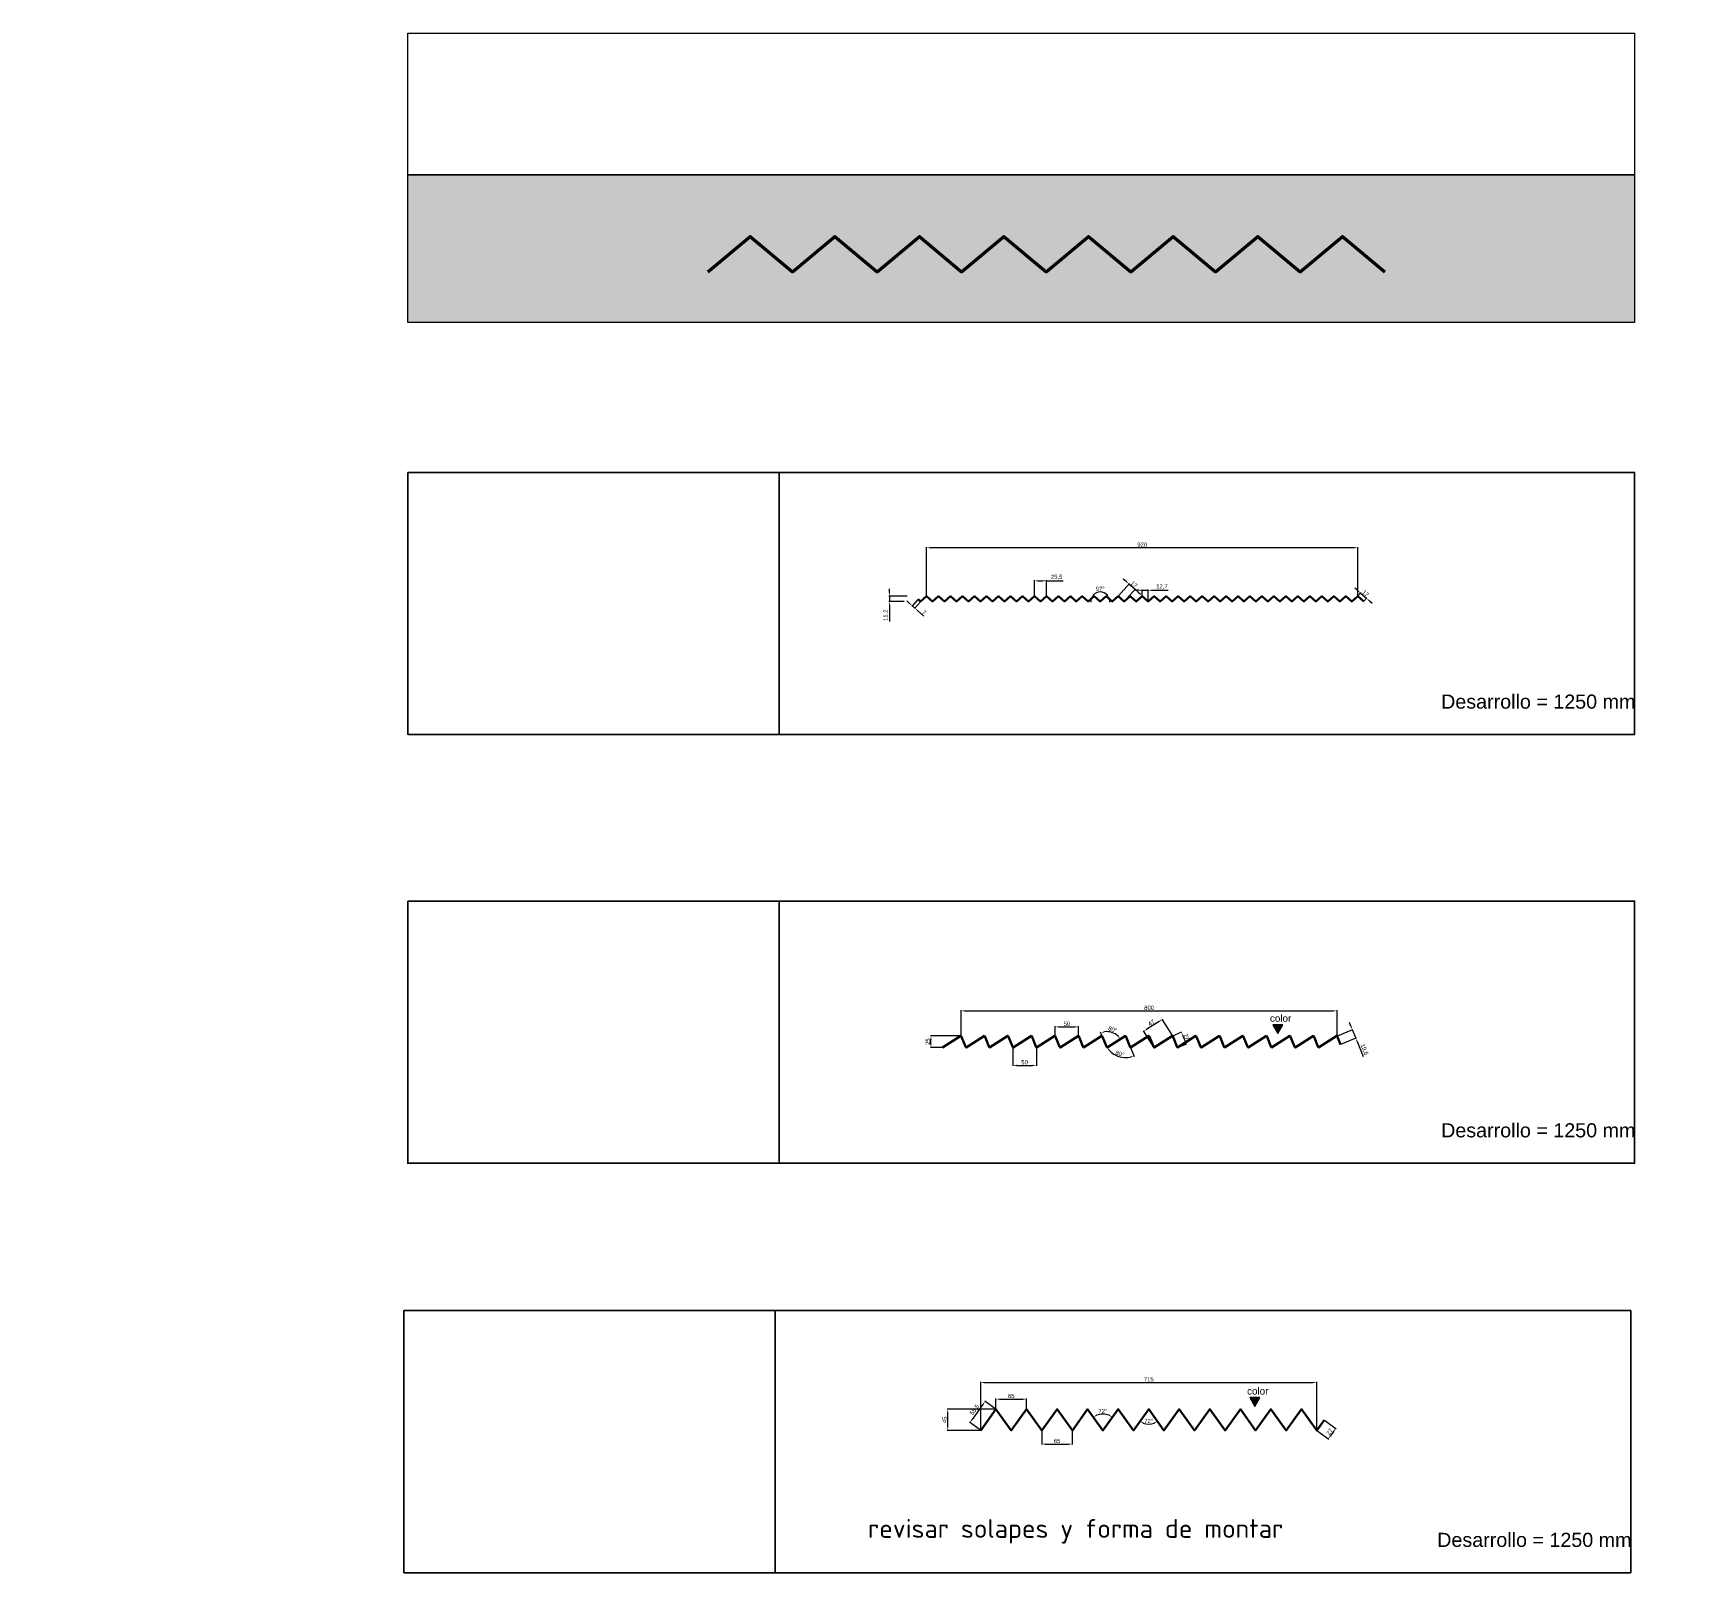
# Model space of a CAD drawing. Header units: millimetres. Extents: x 4334 to 41995838936, y 18500 to 30334.
# Drawn here: x 22314 to 25853, y 27042 to 30316 of the extents above; entities that cross this region are included whole.
import ezdxf

# ---------------------------------------------------------------- set-up
doc = ezdxf.new("R2010")
doc.units = ezdxf.units.MM
doc.layers.add('ANOTACIONES', color=7, linetype='Continuous', plot=False)
for name, color, linetype, lineweight in [('COTAS1', 7, 'Continuous', 0), ('FIBRA NEUTRA', 1, 'Continuous', 40), ('PERFIL ENCABEZADO', 254, 'Continuous', 60), ('RELLENO', 251, 'Continuous', 60)]:
    doc.layers.add(name, color=color, linetype=linetype, lineweight=lineweight)
doc.layers.add('RECUADROS', color=253, linetype='Continuous')
doc.styles.get("Standard").update_dxf_attribs({"font": 'arial.ttf'})
doc.styles.add('Texto cajetin', font='isocpeur.ttf')
doc.dimstyles.new('ISO-25', dxfattribs={"dimtxt": 9, "dimasz": 8, "dimexe": 1.25, "dimexo": 0.625, "dimgap": 2, "dimtad": 1, "dimdec": 1, "dimtxsty": 'Standard', "dimcen": 2.5, "dimadec": 0, "dimazin": 0, "dimtfac": 1, "dimtdec": 1, "dimtmove": 0, "dimatfit": 3, "dimfxl": 1, "dimarcsym": 0})

# ---------------------------------------------------------------- blocks, each defined once
blk = doc.blocks.new('*D163')
at = {"layer": 'COTAS1', "color": 0, "lineweight": -2, "transparency": 16777216}
for p, q in [((24287.6, 28184.7), (24287.6, 28238.4)), ((24295.6, 28237.1), (25079.6, 28237.1)), ((25087.6, 28184.7), (25087.6, 28238.4))]:
    blk.add_line(p, q, dxfattribs=at)
at = {"layer": 'COTAS1', "color": 0, "transparency": 16777216}
for points in [[(24295.6, 28238.4), (24295.6, 28235.8), (24287.6, 28237.1)], [(25079.6, 28238.4), (25079.6, 28235.8), (25087.6, 28237.1)]]:
    blk.add_solid(points, dxfattribs=at)
at = {"layer": 'Defpoints', "color": 0, "transparency": 16777216}
for p in [(25087.6, 28237.1), (24287.6, 28184.1), (25087.6, 28184.1)]:
    blk.add_point(p, dxfattribs=at)
at = {"layer": 'COTAS1', "color": 0, "transparency": 16777216, "insert": (24687.6, 28243.7), "char_height": 9, "attachment_point": 5}
blk.add_mtext('800', dxfattribs=at)
blk = doc.blocks.new('*D164')
at = {"layer": 'COTAS1', "color": 0, "lineweight": -2, "transparency": 16777216}
for p, q in [((24397.8, 28158.5), (24397.8, 28120)), ((24447.8, 28158.5), (24447.8, 28120)), ((24405.8, 28121.2), (24439.8, 28121.2))]:
    blk.add_line(p, q, dxfattribs=at)
at = {"layer": 'COTAS1', "color": 0, "transparency": 16777216}
for points in [[(24405.8, 28122.6), (24405.8, 28119.9), (24397.8, 28121.2)], [(24439.8, 28122.6), (24439.8, 28119.9), (24447.8, 28121.2)]]:
    blk.add_solid(points, dxfattribs=at)
at = {"layer": 'Defpoints', "color": 0, "transparency": 16777216}
for p in [(24397.8, 28159.1), (24447.8, 28159.1), (24447.8, 28121.2)]:
    blk.add_point(p, dxfattribs=at)
at = {"layer": 'COTAS1', "color": 0, "transparency": 16777216, "insert": (24422.8, 28127.8), "char_height": 9, "attachment_point": 5}
blk.add_mtext('50', dxfattribs=at)
blk = doc.blocks.new('*D165')
at = {"layer": 'COTAS1', "color": 0, "lineweight": -2, "transparency": 16777216}
for p, q in [((24487.6, 28184.7), (24487.6, 28204.3)), ((24495.6, 28203.1), (24529.6, 28203.1)), ((24537.6, 28184.7), (24537.6, 28204.3))]:
    blk.add_line(p, q, dxfattribs=at)
at = {"layer": 'COTAS1', "color": 0, "transparency": 16777216}
for points in [[(24495.6, 28204.4), (24495.6, 28201.7), (24487.6, 28203.1)], [(24529.6, 28204.4), (24529.6, 28201.7), (24537.6, 28203.1)]]:
    blk.add_solid(points, dxfattribs=at)
at = {"layer": 'Defpoints', "color": 0, "transparency": 16777216}
for p in [(24487.6, 28184.1), (24537.6, 28203.1), (24537.6, 28184.1)]:
    blk.add_point(p, dxfattribs=at)
at = {"layer": 'COTAS1', "color": 0, "transparency": 16777216, "insert": (24512.6, 28209.7), "char_height": 9, "attachment_point": 5}
blk.add_mtext('50', dxfattribs=at)
blk = doc.blocks.new('*D166')
at = {"layer": 'COTAS1', "color": 0, "lineweight": -2, "transparency": 16777216}
for p, q in [((24287, 28184.1), (24222.3, 28184.1)), ((24223.5, 28167.1), (24223.5, 28176.1)), ((24247.2, 28159.1), (24222.3, 28159.1))]:
    blk.add_line(p, q, dxfattribs=at)
at = {"layer": 'COTAS1', "color": 0, "transparency": 16777216}
for points in [[(24222.2, 28176.1), (24224.8, 28176.1), (24223.5, 28184.1)], [(24222.2, 28167.1), (24224.8, 28167.1), (24223.5, 28159.1)]]:
    blk.add_solid(points, dxfattribs=at)
at = {"layer": 'Defpoints', "color": 0, "transparency": 16777216}
for p in [(24223.5, 28184.1), (24287.6, 28184.1), (24247.8, 28159.1)]:
    blk.add_point(p, dxfattribs=at)
at = {"layer": 'COTAS1', "color": 0, "transparency": 16777216, "insert": (24216.9, 28171.6), "char_height": 9, "attachment_point": 5, "rotation": 90}
blk.add_mtext('25', dxfattribs=at)
blk = doc.blocks.new('*D167')
at = {"layer": 'COTAS1', "color": 0, "lineweight": -2, "transparency": 16777216}
blk.add_line((24587.4, 28184.7), (24584.5, 28191.6), dxfattribs=at)
blk.add_arc((24597.8, 28159.1), 33.9, 45.6905, 98.6408, dxfattribs=at)
at = {"layer": 'COTAS1', "color": 0, "transparency": 16777216}
for points in [[(24593.1, 28191.3), (24592.4, 28193.9), (24585, 28190.5)], [(24622.5, 28184.2), (24620.5, 28182.5), (24626.5, 28177.1)]]:
    blk.add_solid(points, dxfattribs=at)
at = {"layer": 'Defpoints', "color": 0, "transparency": 16777216}
for p in [(24587.6, 28184.1), (24615.4, 28188.1), (24637.6, 28184.1), (24597.8, 28159.1), (24597.8, 28159.1)]:
    blk.add_point(p, dxfattribs=at)
at = {"layer": 'COTAS1', "color": 0, "transparency": 16777216, "insert": (24610.2, 28197.6), "char_height": 9, "attachment_point": 5, "rotation": 342.1657}
blk.add_mtext('80°', dxfattribs=at)
blk = doc.blocks.new('*D168')
at = {"layer": 'COTAS1', "color": 0, "lineweight": -2, "transparency": 16777216}
for p, q in [((24709.1, 28214.5), (24682.8, 28198)), ((24737.3, 28184.6), (24715.2, 28219.8)), ((24697.5, 28159.6), (24675.4, 28194.8))]:
    blk.add_line(p, q, dxfattribs=at)
at = {"layer": 'COTAS1', "color": 0, "transparency": 16777216}
for points in [[(24708.3, 28215.6), (24709.8, 28213.4), (24715.8, 28218.8)], [(24682.1, 28199.1), (24683.5, 28196.9), (24676, 28193.8)]]:
    blk.add_solid(points, dxfattribs=at)
at = {"layer": 'Defpoints', "color": 0, "transparency": 16777216}
for p in [(24676, 28193.8), (24737.6, 28184.1), (24697.8, 28159.1)]:
    blk.add_point(p, dxfattribs=at)
at = {"layer": 'COTAS1', "color": 0, "transparency": 16777216, "insert": (24692.5, 28211.8), "char_height": 9, "attachment_point": 5, "rotation": 32.1349}
blk.add_mtext('47', dxfattribs=at)
blk = doc.blocks.new('*D169')
at = {"layer": 'COTAS1', "color": 0, "lineweight": -2, "transparency": 16777216}
for p, q in [((24738.2, 28184.3), (24757.5, 28192.2)), ((24759.4, 28184.3), (24763.5, 28174.1)), ((24748.4, 28159.3), (24767.7, 28167.2))]:
    blk.add_line(p, q, dxfattribs=at)
at = {"layer": 'COTAS1', "color": 0, "transparency": 16777216}
for points in [[(24760.6, 28184.8), (24758.1, 28183.8), (24756.4, 28191.7)], [(24764.8, 28174.6), (24762.3, 28173.6), (24766.6, 28166.7)]]:
    blk.add_solid(points, dxfattribs=at)
at = {"layer": 'Defpoints', "color": 0, "transparency": 16777216}
for p in [(24737.6, 28184.1), (24747.8, 28159.1), (24766.6, 28166.7)]:
    blk.add_point(p, dxfattribs=at)
at = {"layer": 'COTAS1', "color": 0, "transparency": 16777216, "insert": (24767.5, 28181.7), "char_height": 9, "attachment_point": 5, "rotation": 292.1965}
blk.add_mtext('27', dxfattribs=at)
blk = doc.blocks.new('*D170')
at = {"layer": 'COTAS1', "color": 0, "lineweight": -2, "transparency": 16777216}
for p, q in [((25117, 28204.7), (25113.9, 28212.1)), ((25088.2, 28184.3), (25121.1, 28197.8)), ((25095.6, 28166.2), (25128.5, 28179.6)), ((25120, 28197.3), (25127.4, 28179.1)), ((25130.4, 28171.7), (25143.4, 28139.8))]:
    blk.add_line(p, q, dxfattribs=at)
at = {"layer": 'COTAS1', "color": 0, "transparency": 16777216}
for points in [[(25118.2, 28205.2), (25115.7, 28204.2), (25120, 28197.3)], [(25131.6, 28172.2), (25129.2, 28171.2), (25127.4, 28179.1)]]:
    blk.add_solid(points, dxfattribs=at)
at = {"layer": 'Defpoints', "color": 0, "transparency": 16777216}
for p in [(25087.6, 28184.1), (25120, 28197.3), (25095, 28165.9)]:
    blk.add_point(p, dxfattribs=at)
at = {"layer": 'COTAS1', "color": 0, "transparency": 16777216, "insert": (25145.3, 28154.8), "char_height": 9, "attachment_point": 5, "rotation": 292.1965}
blk.add_mtext('19,6', dxfattribs=at)
blk = doc.blocks.new('*D204')
at = {"layer": 'COTAS1', "color": 0, "lineweight": -2, "transparency": 16777216}
for p, q in [((24361.8, 27390.5), (24361.8, 27412.6)), ((24369.8, 27411.3), (24418.8, 27411.3)), ((24426.8, 27390.5), (24426.8, 27412.6))]:
    blk.add_line(p, q, dxfattribs=at)
at = {"layer": 'COTAS1', "color": 0, "transparency": 16777216}
for points in [[(24369.8, 27412.6), (24369.8, 27410), (24361.8, 27411.3)], [(24418.8, 27412.6), (24418.8, 27410), (24426.8, 27411.3)]]:
    blk.add_solid(points, dxfattribs=at)
at = {"layer": 'Defpoints', "color": 0, "transparency": 16777216}
for p in [(24426.8, 27411.3), (24361.8, 27389.9), (24426.8, 27389.9)]:
    blk.add_point(p, dxfattribs=at)
at = {"layer": 'COTAS1', "color": 0, "transparency": 16777216, "insert": (24394.3, 27417.9), "char_height": 9, "attachment_point": 5}
blk.add_mtext('65', dxfattribs=at)
blk = doc.blocks.new('*D205')
at = {"layer": 'COTAS1', "color": 0, "lineweight": -2, "transparency": 16777216}
for p, q in [((24459.3, 27344.3), (24459.3, 27314.5)), ((24524.3, 27344.3), (24524.3, 27314.5)), ((24467.3, 27315.7), (24516.3, 27315.7))]:
    blk.add_line(p, q, dxfattribs=at)
at = {"layer": 'COTAS1', "color": 0, "transparency": 16777216}
for points in [[(24467.3, 27317), (24467.3, 27314.4), (24459.3, 27315.7)], [(24516.3, 27317), (24516.3, 27314.4), (24524.3, 27315.7)]]:
    blk.add_solid(points, dxfattribs=at)
at = {"layer": 'Defpoints', "color": 0, "transparency": 16777216}
for p in [(24459.3, 27344.9), (24524.3, 27344.9), (24524.3, 27315.7)]:
    blk.add_point(p, dxfattribs=at)
at = {"layer": 'COTAS1', "color": 0, "transparency": 16777216, "insert": (24491.8, 27322.3), "char_height": 9, "attachment_point": 5}
blk.add_mtext('65', dxfattribs=at)
blk = doc.blocks.new('*D206')
at = {"layer": 'COTAS1', "color": 0, "lineweight": -2, "transparency": 16777216}
for p, q in [((24334.2, 27400), (24311.1, 27368)), ((24361.3, 27390.3), (24337.9, 27407.2)), ((24328.8, 27345.3), (24305.4, 27362.2))]:
    blk.add_line(p, q, dxfattribs=at)
at = {"layer": 'COTAS1', "color": 0, "transparency": 16777216}
for points in [[(24333.1, 27400.8), (24335.3, 27399.2), (24338.9, 27406.5)], [(24310, 27368.7), (24312.1, 27367.2), (24306.4, 27361.5)]]:
    blk.add_solid(points, dxfattribs=at)
at = {"layer": 'Defpoints', "color": 0, "transparency": 16777216}
for p in [(24306.4, 27361.5), (24361.8, 27389.9), (24329.3, 27344.9)]:
    blk.add_point(p, dxfattribs=at)
at = {"layer": 'COTAS1', "color": 0, "transparency": 16777216, "insert": (24316.6, 27388.3), "char_height": 9, "attachment_point": 5, "rotation": 54.1556}
blk.add_mtext('55,5', dxfattribs=at)
blk = doc.blocks.new('*D207')
at = {"layer": 'COTAS1', "color": 0, "lineweight": -2, "transparency": 16777216}
for p, q in [((24329.3, 27345.5), (24329.3, 27448.1)), ((24337.3, 27446.8), (25036.3, 27446.8)), ((25044.3, 27345.5), (25044.3, 27448.1))]:
    blk.add_line(p, q, dxfattribs=at)
at = {"layer": 'COTAS1', "color": 0, "transparency": 16777216}
for points in [[(24337.3, 27448.2), (24337.3, 27445.5), (24329.3, 27446.8)], [(25036.3, 27448.2), (25036.3, 27445.5), (25044.3, 27446.8)]]:
    blk.add_solid(points, dxfattribs=at)
at = {"layer": 'Defpoints', "color": 0, "transparency": 16777216}
for p in [(25044.3, 27446.8), (24329.3, 27344.9), (25044.3, 27344.9)]:
    blk.add_point(p, dxfattribs=at)
at = {"layer": 'COTAS1', "color": 0, "transparency": 16777216, "insert": (24686.8, 27453.4), "char_height": 9, "attachment_point": 5}
blk.add_mtext('715', dxfattribs=at)
blk = doc.blocks.new('*D208')
at = {"layer": 'COTAS1', "color": 0, "lineweight": -2, "transparency": 16777216}
for p, q in [((25060.6, 27366.4), (25085.8, 27348.2)), ((25044.8, 27344.5), (25070, 27326.3)), ((25080.1, 27342.5), (25073.7, 27333.6))]:
    blk.add_line(p, q, dxfattribs=at)
at = {"layer": 'COTAS1', "color": 0, "transparency": 16777216}
for points in [[(25072.6, 27334.3), (25074.8, 27332.8), (25069, 27327.1)], [(25079, 27343.3), (25081.2, 27341.7), (25084.8, 27349)]]:
    blk.add_solid(points, dxfattribs=at)
at = {"layer": 'Defpoints', "color": 0, "transparency": 16777216}
for p in [(25060.1, 27366.8), (25044.3, 27344.9), (25069, 27327.1)]:
    blk.add_point(p, dxfattribs=at)
at = {"layer": 'COTAS1', "color": 0, "transparency": 16777216, "insert": (25071.6, 27341.8), "char_height": 9, "attachment_point": 5, "rotation": 54.1556}
blk.add_mtext('27', dxfattribs=at)
blk = doc.blocks.new('*D65')
at = {"layer": 'COTAS1', "color": 0, "lineweight": -2, "transparency": 16777216}
for p, q in [((24361.2, 27389.9), (24257.9, 27389.9)), ((24259.1, 27352.9), (24259.1, 27381.9)), ((24328.7, 27344.9), (24257.9, 27344.9))]:
    blk.add_line(p, q, dxfattribs=at)
at = {"layer": 'COTAS1', "color": 0, "transparency": 16777216}
for points in [[(24257.8, 27381.9), (24260.5, 27381.9), (24259.1, 27389.9)], [(24257.8, 27352.9), (24260.5, 27352.9), (24259.1, 27344.9)]]:
    blk.add_solid(points, dxfattribs=at)
at = {"layer": 'Defpoints', "color": 0, "transparency": 16777216}
for p in [(24259.1, 27389.9), (24361.8, 27389.9), (24329.3, 27344.9)]:
    blk.add_point(p, dxfattribs=at)
at = {"layer": 'COTAS1', "color": 0, "transparency": 16777216, "insert": (24252.6, 27367.4), "char_height": 9, "attachment_point": 5, "rotation": 90}
blk.add_mtext('45', dxfattribs=at)
blk = doc.blocks.new('*D209')
at = {"layer": 'COTAS1', "color": 0, "lineweight": -2, "transparency": 16777216}
blk.add_arc((24589.3, 27344.9), 34.7, 67.3876, 112.6124, dxfattribs=at)
at = {"layer": 'COTAS1', "color": 0, "transparency": 16777216}
for points in [[(24576.6, 27375.8), (24575.3, 27378.1), (24569, 27373)], [(24603.3, 27378.1), (24602, 27375.8), (24609.6, 27373)]]:
    blk.add_solid(points, dxfattribs=at)
at = {"layer": 'Defpoints', "color": 0, "transparency": 16777216}
for p in [(24556.8, 27389.9), (24596.5, 27378.9), (24621.8, 27389.9), (24589.3, 27344.9), (24589.3, 27344.9)]:
    blk.add_point(p, dxfattribs=at)
at = {"layer": 'COTAS1', "color": 0, "transparency": 16777216, "insert": (24589.3, 27386.1), "char_height": 9, "attachment_point": 5}
blk.add_mtext('72°', dxfattribs=at)
blk = doc.blocks.new('*D210')
at = {"layer": 'COTAS1', "color": 0, "lineweight": -2, "transparency": 16777216}
blk.add_arc((24686.8, 27389.9), 31.6, 248.7085, 291.2915, dxfattribs=at)
at = {"layer": 'COTAS1', "color": 0, "transparency": 16777216}
for points in [[(24674.7, 27359.3), (24676, 27361.6), (24668.3, 27364.3)], [(24697.6, 27361.6), (24698.9, 27359.3), (24705.3, 27364.3)]]:
    blk.add_solid(points, dxfattribs=at)
at = {"layer": 'Defpoints', "color": 0, "transparency": 16777216}
for p in [(24680.3, 27359), (24686.8, 27389.9), (24686.8, 27389.9), (24654.3, 27344.9), (24719.3, 27344.9)]:
    blk.add_point(p, dxfattribs=at)
at = {"layer": 'COTAS1', "color": 0, "transparency": 16777216, "insert": (24686.8, 27364.8), "char_height": 9, "attachment_point": 5}
blk.add_mtext('72°', dxfattribs=at)
blk = doc.blocks.new('Color superior')
at = {"layer": 'ANOTACIONES'}
h = blk.add_hatch(color=256, dxfattribs=at)
h.dxf.hatch_style = 1
h.paths.add_polyline_path([(10.7, 18.6), (-10.7, 18.6), (0, 0)])
blk.add_lwpolyline([(0, 0), (10.7, 18.6), (-10.7, 18.6)], close=True, dxfattribs=at)
at = {"layer": 'ANOTACIONES', "insert": (-16.7, 40.1), "char_height": 15, "attachment_point": 1}
blk.add_mtext_dynamic_manual_height_columns('color', width=249.804, gutter_width=75, heights=[0], dxfattribs=at)
blk = doc.blocks.new('*D393')
at = {"layer": 'COTAS1', "color": 0, "lineweight": -2, "transparency": 16777216}
for p, q in [((24597.8, 28159.1), (24597.2, 28158.7)), ((24647.8, 28159), (24655.6, 28139.9))]:
    blk.add_line(p, q, dxfattribs=at)
blk.add_arc((24637.6, 28184.1), 46.4, 222.0167, 282.3146, dxfattribs=at)
at = {"layer": 'COTAS1', "color": 0, "transparency": 16777216}
for points in [[(24602.1, 28152.2), (24604.2, 28153.8), (24598.3, 28159.4)], [(24647.1, 28140), (24647.9, 28137.4), (24655.2, 28141.1)]]:
    blk.add_solid(points, dxfattribs=at)
at = {"layer": 'Defpoints', "color": 0, "transparency": 16777216}
for p in [(24637.1, 28183.8), (24637.8, 28183.5), (24598.3, 28159.4), (24613.6, 28144.3), (24647.6, 28159.6)]:
    blk.add_point(p, dxfattribs=at)
at = {"layer": 'COTAS1', "color": 0, "transparency": 16777216, "insert": (24625.4, 28146.1), "char_height": 9, "attachment_point": 5, "rotation": 342.1657}
blk.add_mtext('80°', dxfattribs=at)
blk = doc.blocks.new('*D395')
at = {"layer": 'COTAS1', "color": 0, "lineweight": -2, "transparency": 16777216}
for p, q in [((25131.5, 29131.1), (25125.5, 29136.4)), ((25132, 29119.6), (25138.4, 29126.8)), ((25137.6, 29125.8), (25150.3, 29114.6)), ((25144.8, 29108.3), (25151.1, 29115.6)), ((25156.3, 29109.3), (25162.3, 29104.1))]:
    blk.add_line(p, q, dxfattribs=at)
at = {"layer": 'COTAS1', "color": 0, "transparency": 16777216}
for points in [[(25132.4, 29132.1), (25130.7, 29130.1), (25137.6, 29125.8)], [(25157.2, 29110.4), (25155.4, 29108.3), (25150.3, 29114.6)]]:
    blk.add_solid(points, dxfattribs=at)
at = {"layer": 'Defpoints', "color": 0, "transparency": 16777216}
for p in [(25131.6, 29119.1), (25144.3, 29107.9), (25150.3, 29114.6)]:
    blk.add_point(p, dxfattribs=at)
at = {"layer": 'COTAS1', "color": 0, "transparency": 16777216, "insert": (25148.2, 29125.1), "char_height": 9, "attachment_point": 5, "rotation": 318.6522}
blk.add_mtext('17', dxfattribs=at)
blk = doc.blocks.new('*D396')
at = {"layer": 'COTAS1', "color": 0, "lineweight": -2, "transparency": 16777216}
for p, q in [((24214.3, 29119.7), (24214.3, 29223.4)), ((25123.6, 29222.1), (24222.3, 29222.1)), ((25131.6, 29119.7), (25131.6, 29223.4))]:
    blk.add_line(p, q, dxfattribs=at)
at = {"layer": 'COTAS1', "color": 0, "transparency": 16777216}
for points in [[(24222.3, 29223.5), (24222.3, 29220.8), (24214.3, 29222.1)], [(25123.6, 29223.5), (25123.6, 29220.8), (25131.6, 29222.1)]]:
    blk.add_solid(points, dxfattribs=at)
at = {"layer": 'Defpoints', "color": 0, "transparency": 16777216}
for p in [(24214.3, 29222.1), (24214.3, 29119.1), (25131.6, 29119.1)]:
    blk.add_point(p, dxfattribs=at)
at = {"layer": 'COTAS1', "color": 0, "transparency": 16777216, "insert": (24673, 29228.7), "char_height": 9, "attachment_point": 5}
blk.add_mtext('920', dxfattribs=at)
blk = doc.blocks.new('*D397')
at = {"layer": 'COTAS1', "color": 0, "lineweight": -2, "transparency": 16777216}
for p, q in [((24443.6, 29119.7), (24443.6, 29153.1)), ((24451.6, 29151.8), (24461.1, 29151.8)), ((24469.1, 29119.7), (24469.1, 29153.1)), ((24469.1, 29151.8), (24504.7, 29151.8))]:
    blk.add_line(p, q, dxfattribs=at)
at = {"layer": 'COTAS1', "color": 0, "transparency": 16777216}
for points in [[(24451.6, 29153.2), (24451.6, 29150.5), (24443.6, 29151.8)], [(24461.1, 29153.2), (24461.1, 29150.5), (24469.1, 29151.8)]]:
    blk.add_solid(points, dxfattribs=at)
at = {"layer": 'Defpoints', "color": 0, "transparency": 16777216}
for p in [(24469.1, 29151.8), (24443.6, 29119.1), (24469.1, 29119.1)]:
    blk.add_point(p, dxfattribs=at)
at = {"layer": 'COTAS1', "color": 0, "transparency": 16777216, "insert": (24490.9, 29159.3), "char_height": 9, "attachment_point": 5}
blk.add_mtext('25,5', dxfattribs=at)
blk = doc.blocks.new('*D398')
at = {"layer": 'COTAS1', "color": 0, "lineweight": -2, "transparency": 16777216}
for p, q in [((24570.6, 29119.5), (24567.6, 29122.1)), ((24597, 29119.5), (24599.9, 29122.1))]:
    blk.add_line(p, q, dxfattribs=at)
for start, end in [(161.4497, 184.2472), (41.3478, 138.6522), (355.7528, 18.5503)]:
    blk.add_arc((24583.8, 29107.9), 20.2, start, end, dxfattribs=at)
at = {"layer": 'COTAS1', "color": 0, "transparency": 16777216}
for points in [[(24563.4, 29115), (24565.7, 29113.6), (24568.6, 29121.2)], [(24601.8, 29113.6), (24604.1, 29115), (24599, 29121.2)]]:
    blk.add_solid(points, dxfattribs=at)
at = {"layer": 'Defpoints', "color": 0, "transparency": 16777216}
for p in [(24571, 29119.1), (24583.8, 29107.9), (24583.8, 29107.9), (24589.4, 29127.3), (24596.5, 29119.1)]:
    blk.add_point(p, dxfattribs=at)
at = {"layer": 'COTAS1', "color": 0, "transparency": 16777216, "insert": (24583.8, 29134.7), "char_height": 9, "attachment_point": 5}
blk.add_mtext('97°', dxfattribs=at)
blk = doc.blocks.new('*D399')
at = {"layer": 'COTAS1', "color": 0, "lineweight": -2, "transparency": 16777216}
for p, q in [((24622.4, 29119.6), (24645.6, 29145.9)), ((24638.8, 29150.3), (24632.8, 29155.6)), ((24635.1, 29108.3), (24658.4, 29134.7)), ((24657.5, 29133.8), (24644.8, 29145)), ((24663.5, 29128.5), (24669.5, 29123.2))]:
    blk.add_line(p, q, dxfattribs=at)
at = {"layer": 'COTAS1', "color": 0, "transparency": 16777216}
for points in [[(24639.7, 29151.3), (24637.9, 29149.3), (24644.8, 29145)], [(24664.4, 29129.5), (24662.7, 29127.5), (24657.5, 29133.8)]]:
    blk.add_solid(points, dxfattribs=at)
at = {"layer": 'Defpoints', "color": 0, "transparency": 16777216}
for p in [(24644.8, 29145), (24622, 29119.1), (24634.7, 29107.9)]:
    blk.add_point(p, dxfattribs=at)
at = {"layer": 'COTAS1', "color": 0, "transparency": 16777216, "insert": (24655.5, 29144.3), "char_height": 9, "attachment_point": 5, "rotation": 318.6522}
blk.add_mtext('17', dxfattribs=at)
blk = doc.blocks.new('*D400')
at = {"layer": 'COTAS1', "color": 0, "lineweight": -2, "transparency": 16777216}
for p, q in [((24177.9, 29103.7), (24171.9, 29109)), ((24195.9, 29112), (24183.1, 29097.4)), ((24183.9, 29098.4), (24189.2, 29093.8)), ((24201.2, 29107.4), (24188.3, 29092.8)), ((24195.2, 29088.5), (24208.6, 29076.7))]:
    blk.add_line(p, q, dxfattribs=at)
at = {"layer": 'COTAS1', "color": 0, "transparency": 16777216}
for points in [[(24178.8, 29104.7), (24177, 29102.7), (24183.9, 29098.4)], [(24196.1, 29089.5), (24194.3, 29087.5), (24189.2, 29093.8)]]:
    blk.add_solid(points, dxfattribs=at)
at = {"layer": 'Defpoints', "color": 0, "transparency": 16777216}
for p in [(24189.2, 29093.8), (24196.3, 29112.5), (24201.6, 29107.9)]:
    blk.add_point(p, dxfattribs=at)
at = {"layer": 'COTAS1', "color": 0, "transparency": 16777216, "insert": (24209.2, 29084.8), "char_height": 9, "attachment_point": 5, "rotation": 318.6522}
blk.add_mtext('7', dxfattribs=at)
blk = doc.blocks.new('*D401')
at = {"layer": 'COTAS1', "color": 0, "lineweight": -2, "transparency": 16777216}
for p, q in [((24135.2, 29127.1), (24135.2, 29135.1)), ((24173.2, 29119.1), (24134, 29119.1)), ((24166.8, 29107.9), (24134, 29107.9)), ((24135.2, 29119.1), (24135.2, 29107.9)), ((24135.2, 29099.9), (24135.2, 29065.4))]:
    blk.add_line(p, q, dxfattribs=at)
at = {"layer": 'COTAS1', "color": 0, "transparency": 16777216}
for points in [[(24133.9, 29127.1), (24136.6, 29127.1), (24135.2, 29119.1)], [(24133.9, 29099.9), (24136.6, 29099.9), (24135.2, 29107.9)]]:
    blk.add_solid(points, dxfattribs=at)
at = {"layer": 'Defpoints', "color": 0, "transparency": 16777216}
for p in [(24135.2, 29107.9), (24167.5, 29107.9), (24173.8, 29119.1)]:
    blk.add_point(p, dxfattribs=at)
at = {"layer": 'COTAS1', "color": 0, "transparency": 16777216, "insert": (24127.8, 29078.7), "char_height": 9, "attachment_point": 5, "rotation": 90}
blk.add_mtext('11,2', dxfattribs=at)
blk = doc.blocks.new('*D504')
at = {"layer": 'COTAS1', "color": 0, "lineweight": -2, "transparency": 16777216}
for p, q in [((24665, 29131.7), (24657, 29131.7)), ((24673, 29119.7), (24673, 29133)), ((24673, 29131.7), (24685.7, 29131.7)), ((24685.7, 29108.5), (24685.7, 29133)), ((24693.7, 29131.7), (24728.2, 29131.7))]:
    blk.add_line(p, q, dxfattribs=at)
at = {"layer": 'COTAS1', "color": 0, "transparency": 16777216}
for points in [[(24665, 29133.1), (24665, 29130.4), (24673, 29131.7)], [(24693.7, 29133.1), (24693.7, 29130.4), (24685.7, 29131.7)]]:
    blk.add_solid(points, dxfattribs=at)
at = {"layer": 'Defpoints', "color": 0, "transparency": 16777216}
for p in [(24685.7, 29131.7), (24673, 29119.1), (24685.7, 29107.9)]:
    blk.add_point(p, dxfattribs=at)
at = {"layer": 'COTAS1', "color": 0, "transparency": 16777216, "insert": (24715, 29139.2), "char_height": 9, "attachment_point": 5}
blk.add_mtext('12,7', dxfattribs=at)

msp = doc.modelspace()

# ---------------------------------------------------------------- hatches: boundary and pattern name
at = {"layer": 'RELLENO'}
h = msp.add_hatch(color=256, dxfattribs=at)
h.dxf.hatch_style = 1
h.paths.add_polyline_path([(25720.74, 29700.95), (25720.74, 30015.61), (23110.37, 30015.61), (23110.37, 29700.95)])

# ---------------------------------------------------------------- linework, layer by layer
at = {"layer": 'COTAS1'}
msp.add_line((25131.6, 29119.08), (25131.6, 29140.11), dxfattribs=at)
at = {"layer": 'FIBRA NEUTRA'}
for points in [[(24196.33, 29112.48), (24201.57, 29107.87), (24214.31, 29119.08), (24227.05, 29107.87), (24239.79, 29119.08), (24252.53, 29107.87), (24265.27, 29119.08), (24278.01, 29107.87), (24290.75, 29119.08), (24303.49, 29107.87), (24316.23, 29119.08), (24328.97, 29107.87), (24341.71, 29119.08), (24354.45, 29107.87), (24367.19, 29119.08), (24379.93, 29107.87), (24392.67, 29119.08), (24405.41, 29107.87), (24418.15, 29119.08), (24430.89, 29107.87), (24443.63, 29119.08), (24456.37, 29107.87), (24469.11, 29119.08), (24481.85, 29107.87), (24494.59, 29119.08), (24507.33, 29107.87), (24520.07, 29119.08), (24532.81, 29107.87), (24545.55, 29119.08), (24558.29, 29107.87), (24571.03, 29119.08), (24583.77, 29107.87), (24596.51, 29119.08), (24609.25, 29107.87), (24621.99, 29119.08), (24634.73, 29107.87), (24647.47, 29119.08), (24660.21, 29107.87), (24672.95, 29119.08), (24685.69, 29107.87), (24698.44, 29119.08), (24711.18, 29107.87), (24723.92, 29119.08), (24736.66, 29107.87), (24749.4, 29119.08), (24762.14, 29107.87), (24774.88, 29119.08), (24787.62, 29107.87), (24800.36, 29119.08), (24813.1, 29107.87), (24825.84, 29119.08), (24838.58, 29107.87), (24851.32, 29119.08), (24864.06, 29107.87), (24876.8, 29119.08), (24889.54, 29107.87), (24902.28, 29119.08), (24915.02, 29107.87), (24927.76, 29119.08), (24940.5, 29107.87), (24953.24, 29119.08), (24965.98, 29107.87), (24978.72, 29119.08), (24991.46, 29107.87), (25004.2, 29119.08), (25016.94, 29107.87), (25029.68, 29119.08), (25042.42, 29107.87), (25055.16, 29119.08), (25067.9, 29107.87), (25080.64, 29119.08), (25093.38, 29107.87), (25106.12, 29119.08), (25118.86, 29107.87), (25131.6, 29119.08), (25144.34, 29107.87)], [(25060.13, 27366.79), (25044.32, 27344.9), (25011.82, 27389.89), (24979.32, 27344.9), (24946.82, 27389.89), (24914.32, 27344.9), (24881.82, 27389.89), (24849.32, 27344.9), (24816.82, 27389.89), (24784.32, 27344.9), (24751.82, 27389.89), (24719.32, 27344.9), (24686.82, 27389.89), (24654.32, 27344.9), (24621.82, 27389.89), (24589.32, 27344.9), (24556.82, 27389.89), (24524.32, 27344.9), (24491.82, 27389.89), (24459.32, 27344.9), (24426.82, 27389.89), (24394.32, 27344.9), (24361.82, 27389.89), (24329.32, 27344.9)]]:
    msp.add_lwpolyline(points, dxfattribs=at)
msp.add_lwpolyline([(25095.02, 28165.93), (25087.85, 28183.53, 0.4659809), (25087.12, 28183.76), (25048.33, 28159.39, -0.4659809), (25047.6, 28159.63), (25037.85, 28183.53, 0.4659809), (25037.12, 28183.76), (24998.33, 28159.39, -0.4659809), (24997.6, 28159.63), (24987.85, 28183.53, 0.4659809), (24987.12, 28183.76), (24948.33, 28159.39, -0.4659809), (24947.6, 28159.63), (24937.85, 28183.53, 0.4659809), (24937.12, 28183.76), (24898.33, 28159.39, -0.4659809), (24897.6, 28159.63), (24887.85, 28183.53, 0.4659809), (24887.12, 28183.76), (24848.33, 28159.39, -0.4659809), (24847.6, 28159.63), (24837.85, 28183.53, 0.4659809), (24837.12, 28183.76), (24798.33, 28159.39, -0.4659809), (24797.6, 28159.63), (24787.85, 28183.53, 0.4659809), (24787.12, 28183.76), (24748.33, 28159.39, -0.4659809), (24747.6, 28159.63), (24737.85, 28183.53, 0.4659809), (24737.12, 28183.76), (24698.33, 28159.39, -0.4659809), (24697.6, 28159.63), (24687.85, 28183.53, 0.4659809), (24687.12, 28183.76), (24648.33, 28159.39, -0.4659809), (24647.6, 28159.63), (24637.85, 28183.53, 0.4659809), (24637.12, 28183.76), (24598.33, 28159.39, -0.4659809), (24597.6, 28159.63), (24587.85, 28183.53, 0.4659809), (24587.12, 28183.76), (24548.33, 28159.39, -0.4659809), (24547.6, 28159.63), (24537.85, 28183.53, 0.4659809), (24537.12, 28183.76), (24498.33, 28159.39, -0.4659809), (24497.6, 28159.63), (24487.85, 28183.53, 0.4659809), (24487.12, 28183.76), (24448.33, 28159.39, -0.4659809), (24447.6, 28159.63), (24437.85, 28183.53, 0.4659809), (24437.12, 28183.76), (24398.33, 28159.39, -0.4659809), (24397.6, 28159.63), (24387.85, 28183.53, 0.4659809), (24387.12, 28183.76), (24348.33, 28159.39, -0.4659809), (24347.6, 28159.63), (24337.85, 28183.53, 0.4659809), (24337.12, 28183.76), (24298.33, 28159.39, -0.4659809), (24297.6, 28159.63), (24287.85, 28183.53, 0.4659809), (24287.12, 28183.76), (24247.82, 28159.08)], format="xyb", dxfattribs=at)
at = {"layer": 'PERFIL ENCABEZADO'}
msp.add_lwpolyline([(23748.84, 29808.94), (23838.84, 29883.94), (23928.84, 29808.94), (24018.84, 29883.94), (24108.84, 29808.94), (24198.84, 29883.94), (24288.84, 29808.94), (24378.84, 29883.94), (24468.84, 29808.94), (24558.84, 29883.94), (24648.84, 29808.94), (24738.84, 29883.94), (24828.84, 29808.94), (24918.84, 29883.94), (25008.84, 29808.94), (25098.84, 29883.94), (25188.84, 29808.94)], dxfattribs=at)
at = {"layer": 'RECUADROS'}
for points in [[(23110.37, 30316.38), (25720.74, 30316.38), (25720.74, 30015.61), (23110.37, 30015.61)], [(23110.37, 30015.61), (25720.74, 30015.61), (25720.74, 29700.95), (23110.37, 29700.95)]]:
    msp.add_lwpolyline(points, close=True, dxfattribs=at)
at = {"layer": 'RECUADROS', "color": 0, "lineweight": 30}
for points in [[(23110.37, 29382.46), (23900.48, 29382.46), (23900.48, 28825.01), (23110.37, 28825.01)], [(23900.48, 29382.46), (25720.74, 29382.46), (25720.74, 28825.01), (23900.48, 28825.01)], [(23110.37, 28470.65), (23900.48, 28470.65), (23900.48, 27913.19), (23110.37, 27913.19)], [(23900.48, 28470.65), (25720.74, 28470.65), (25720.74, 27913.19), (23900.48, 27913.19)], [(23102.1, 27599.58), (23892.21, 27599.58), (23892.21, 27042.13), (23102.1, 27042.13)], [(23892.21, 27599.58), (25712.48, 27599.58), (25712.48, 27042.13), (23892.21, 27042.13)]]:
    msp.add_lwpolyline(points, close=True, dxfattribs=at)

# ---------------------------------------------------------------- block references
at = {"layer": 'ANOTACIONES'}
for p in [(24961.44, 28188.75), (24912.84, 27395.98)]:
    msp.add_blockref('Color superior', p, dxfattribs=at)

# ---------------------------------------------------------------- texts
at = {"layer": 'ANOTACIONES', "char_height": 30, "attachment_point": 1}
for insert in [(25308.91, 28909.91), (25308.91, 27998.1), (25300.64, 27127.04)]:
    msp.add_mtext_dynamic_manual_height_columns('Desarrollo = 1250 mm', width=6765.1618, gutter_width=150, heights=[0], dxfattribs=dict(at, insert=insert))
at = {"layer": 'COTAS1', "insert": (24089.49, 27156.26), "char_height": 40, "attachment_point": 1, "style": 'Texto cajetin'}
msp.add_mtext_dynamic_manual_height_columns('revisar solapes y forma de montar', width=937.2338, gutter_width=12.5, heights=[0], dxfattribs=at)

# ---------------------------------------------------------------- dimensions: what is measured, and where the dimension line sits
at = {"layer": 'COTAS1'}
dim = msp.add_linear_dim(base=(24214.31, 29222.15), p1=(25131.6, 29119.08), p2=(24214.31, 29119.08), text='920', dimstyle='ISO-25', dxfattribs=at)
dim.commit()
dim.dimension.update_dxf_attribs({"geometry": '*D396', "text_midpoint": (24672.95, 29228.74)})
for base, p1, p2, picture, middle in [((24469.11, 29151.84), (24443.63, 29119.08), (24469.11, 29119.08), '*D397', (24490.91, 29159.25)), ((24685.69, 29131.74), (24672.95, 29119.08), (24685.69, 29107.87), '*D504', (24714.96, 29139.15)), ((25087.62, 28237.11), (24287.62, 28184.08), (25087.62, 28184.08), '*D163', (24687.62, 28243.7)), ((24537.62, 28203.08), (24487.62, 28184.08), (24537.62, 28184.08), '*D165', (24512.62, 28209.68)), ((24447.82, 28121.25), (24397.82, 28159.08), (24447.82, 28159.08), '*D164', (24422.82, 28127.84)), ((25044.32, 27446.83), (24329.32, 27344.9), (25044.32, 27344.9), '*D207', (24686.82, 27453.43)), ((24426.82, 27411.31), (24361.82, 27389.89), (24426.82, 27389.89), '*D204', (24394.32, 27417.91)), ((24524.32, 27315.71), (24459.32, 27344.9), (24524.32, 27344.9), '*D205', (24491.82, 27322.31))]:
    dim = msp.add_linear_dim(base=base, p1=p1, p2=p2, dimstyle='ISO-25', dxfattribs=at)
    dim.commit()
    dim.dimension.update_dxf_attribs({"geometry": picture, "text_midpoint": middle})
for base, p1, p2, picture, middle in [((24135.22, 29107.87), (24173.82, 29119.08), (24167.47, 29107.87), '*D401', (24127.81, 29078.65)), ((24223.51, 28184.08), (24247.82, 28159.08), (24287.62, 28184.08), '*D166', (24216.91, 28171.58))]:
    dim = msp.add_linear_dim(base=base, p1=p1, p2=p2, angle=90, dimstyle='ISO-25', dxfattribs=at)
    dim.commit()
    dim.dimension.update_dxf_attribs({"geometry": picture, "text_midpoint": middle})
for base, line1, line2, picture, middle in [((24589.43, 29127.3), ((24571.03, 29119.08), (24583.77, 29107.87)), ((24596.51, 29119.08), (24583.77, 29107.87)), '*D398', (24583.77, 29134.71)), ((24615.37, 28188.07), ((24597.82, 28159.08), (24637.62, 28184.08)), ((24587.62, 28184.08), (24597.82, 28159.08)), '*D167', (24610.22, 28197.62)), ((24613.58, 28144.34), ((24647.6, 28159.63), (24637.85, 28183.53)), ((24637.12, 28183.76), (24598.33, 28159.39)), '*D393', (24625.42, 28146.14)), ((24596.5, 27378.87), ((24621.82, 27389.89), (24589.32, 27344.9)), ((24589.32, 27344.9), (24556.82, 27389.89)), '*D209', (24589.32, 27386.14)), ((24680.28, 27359), ((24719.32, 27344.9), (24686.82, 27389.89)), ((24686.82, 27389.89), (24654.32, 27344.9)), '*D210', (24686.82, 27364.83))]:
    dim = msp.add_angular_dim_2l(base=base, line1=line1, line2=line2, dimstyle='ISO-25', dxfattribs=at)
    dim.commit()
    dim.dimension.update_dxf_attribs({"geometry": picture, "text_midpoint": middle})
for p1, p2, distance, picture, middle in [((24634.73, 29107.87), (24621.99, 29119.08), -34.52, '*D399', (24655.47, 29144.28)), ((25131.6, 29119.08), (25144.34, 29107.87), 9.01, '*D395', (25148.23, 29125.13)), ((24196.33, 29112.48), (24201.57, 29107.87), -18.77, '*D400', (24209.16, 29084.84)), ((24737.62, 28184.08), (24697.82, 28159.08), -40.96, '*D168', (24692.48, 28211.77)), ((24361.82, 27389.89), (24329.32, 27344.9), -28.31, '*D206', (24316.63, 27388.31)), ((25060.13, 27366.79), (25044.32, 27344.9), 30.45, '*D208', (25071.62, 27341.84))]:
    dim = msp.add_aligned_dim(p1=p1, p2=p2, distance=distance, dimstyle='ISO-25', dxfattribs=at)
    dim.commit()
    dim.dimension.update_dxf_attribs({"geometry": picture, "text_midpoint": middle})
for base, p1, p2, angle, picture, middle in [((25119.98, 28197.28), (25095.02, 28165.93), (25087.62, 28184.08), 112.19645, '*D170', (25138.44, 28152.04)), ((24766.55, 28166.72), (24737.62, 28184.08), (24747.82, 28159.08), 292.19645, '*D169', (24761.45, 28179.22))]:
    dim = msp.add_linear_dim(base=base, p1=p1, p2=p2, angle=angle, dimstyle='ISO-25', dxfattribs=at)
    dim.commit()
    dim.dimension.update_dxf_attribs({"geometry": picture, "text_midpoint": middle, "dimtype": 161})
dim = msp.add_linear_dim(base=(24259.15, 27389.89), p1=(24329.32, 27344.9), p2=(24361.82, 27389.89), angle=90, text='45', dimstyle='ISO-25', dxfattribs=at)
dim.commit()
dim.dimension.update_dxf_attribs({"geometry": '*D65', "text_midpoint": (24252.57, 27367.4)})

doc.saveas('drawing.dxf')
